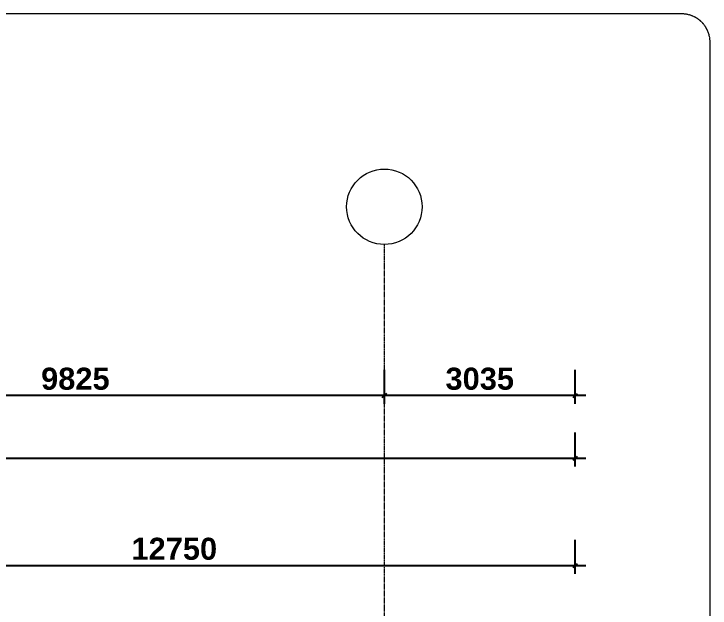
# Model space of a CAD drawing. Header units: inches. Extents: x 22 to 382261, y 22 to 371281.
# Drawn here: x 299049 to 310118, y 150620 to 160071 of the extents above; entities that cross this region are included whole.
import ezdxf

# ---------------------------------------------------------------- set-up
doc = ezdxf.new("R2010")
doc.units = ezdxf.units.IN
doc.header["$MEASUREMENT"] = 0
doc.linetypes.add('_Tracejado médio', pattern=[4, 3, -1])
doc.linetypes.add('Grid Line 1_2_', pattern=[22.225, 12.7, -3.175, 3.175, -3.175])
for name, color, linetype, lineweight in [('A-ANNO-DIMS', 211, 'Continuous', 9), ('A-ANNO-SYMB', 150, 'Continuous', 9), ('S-GRID', 1, 'Continuous', 9), ('S-GRID-IDEN', 1, 'Continuous', 9)]:
    doc.layers.add(name, color=color, linetype=linetype, lineweight=lineweight)
doc.styles.add('Arial_B', font='arialbd.ttf', dxfattribs={"height": 350.793651})
doc.dimstyles.new('2', dxfattribs={"dimscale": 304.8, "dimtxt": 346.888196, "dimasz": 0.221354, "dimexe": 1.338583, "dimexo": 0.0625, "dimgap": 0.278871, "dimtad": 1, "dimdec": 0, "dimzin": 0, "dimdsep": 46, "dimtxsty": 'Arial_B', "dimblk1": 'OBLIQUE', "dimblk2": 'OBLIQUE', "dimsah": 1, "dimcen": 0.09, "dimdle": 0.557743, "dimazin": 0, "dimtfac": 1, "dimtdec": 4, "dimtix": 1, "dimtmove": 0, "dimatfit": 3, "dimfxl": 0.557743, "dimfxlon": 1, "dimtvp": 1, "dimtolj": 1, "dimtzin": 0, "dimarcsym": 2})

# ---------------------------------------------------------------- blocks, each defined once
blk = doc.blocks.new('Grid - Grid Head - Circle-749417-Left Side Elevation')
at = {"layer": 'S-GRID-IDEN'}
blk.add_circle((8484, 15384), 600, dxfattribs=at)
blk = doc.blocks.new('_Oblique')
at = {"color": 0, "linetype": 'ByBlock', "lineweight": -2}
blk.add_line((-0.5, -0.5), (0.5, 0.5), dxfattribs=at)
blk = doc.blocks.new('*D4923')
at = {"layer": 'A-ANNO-DIMS', "color": 0, "lineweight": -2, "transparency": 16777216}
for p, q in [((304939, 153870), (304939, 154409)), ((307974, 153870), (307974, 154409)), ((308144, 154001), (304769, 154001))]:
    blk.add_line(p, q, dxfattribs=at)
at = {"layer": 'Defpoints', "color": 0, "transparency": 16777216}
for p in [(304939, 154001), (304939, 153851), (307974, 153851)]:
    blk.add_point(p, dxfattribs=at)
at = {"layer": 'A-ANNO-DIMS', "color": 0, "lineweight": -2, "transparency": 16777216, "xscale": 67.46874999999999, "yscale": 67.46874999999999, "zscale": 67.46874999999999, "rotation": 180}
blk.add_blockref('_Oblique', (304939, 154001), dxfattribs=at)
at = {"layer": 'A-ANNO-DIMS', "color": 0, "lineweight": -2, "transparency": 16777216, "xscale": 67.46874999999999, "yscale": 67.46874999999999, "zscale": 67.46874999999999}
blk.add_blockref('_Oblique', (307974, 154001), dxfattribs=at)
at = {"layer": 'A-ANNO-DIMS', "color": 0, "transparency": 16777216, "insert": (306456, 154266), "char_height": 350.8, "width": 1119.37, "attachment_point": 5, "style": 'Arial_B'}
blk.add_mtext('\\A1;3035', dxfattribs=at)
blk = doc.blocks.new('*D4924')
at = {"layer": 'A-ANNO-DIMS', "color": 0, "lineweight": -2, "transparency": 16777216}
for p, q in [((295114, 153870), (295114, 154409)), ((304939, 153870), (304939, 154409)), ((305109, 154001), (294944, 154001))]:
    blk.add_line(p, q, dxfattribs=at)
at = {"layer": 'Defpoints', "color": 0, "transparency": 16777216}
for p in [(295114, 154001), (295114, 153851), (304939, 153851)]:
    blk.add_point(p, dxfattribs=at)
at = {"layer": 'A-ANNO-DIMS', "color": 0, "lineweight": -2, "transparency": 16777216, "xscale": 67.46874999999999, "yscale": 67.46874999999999, "zscale": 67.46874999999999, "rotation": 180}
blk.add_blockref('_Oblique', (295114, 154001), dxfattribs=at)
at = {"layer": 'A-ANNO-DIMS', "color": 0, "lineweight": -2, "transparency": 16777216, "xscale": 67.46874999999999, "yscale": 67.46874999999999, "zscale": 67.46874999999999}
blk.add_blockref('_Oblique', (304939, 154001), dxfattribs=at)
at = {"layer": 'A-ANNO-DIMS', "color": 0, "transparency": 16777216, "insert": (300026, 154266), "char_height": 350.8, "width": 1119.37, "attachment_point": 5, "style": 'Arial_B'}
blk.add_mtext('\\A1;9825', dxfattribs=at)
blk = doc.blocks.new('*D4930')
at = {"layer": 'A-ANNO-DIMS', "color": 0, "lineweight": -2, "transparency": 16777216}
for p, q in [((295224, 151166), (295224, 151705)), ((307974, 151166), (307974, 151705)), ((295054, 151297), (308144, 151297))]:
    blk.add_line(p, q, dxfattribs=at)
at = {"layer": 'Defpoints', "color": 0, "transparency": 16777216}
for p in [(307974, 151297), (295224, 151147), (307974, 151147)]:
    blk.add_point(p, dxfattribs=at)
at = {"layer": 'A-ANNO-DIMS', "color": 0, "lineweight": -2, "transparency": 16777216, "xscale": 67.46874999999999, "yscale": 67.46874999999999, "zscale": 67.46874999999999, "rotation": 180}
blk.add_blockref('_Oblique', (295224, 151297), dxfattribs=at)
at = {"layer": 'A-ANNO-DIMS', "color": 0, "lineweight": -2, "transparency": 16777216, "xscale": 67.46874999999999, "yscale": 67.46874999999999, "zscale": 67.46874999999999}
blk.add_blockref('_Oblique', (307974, 151297), dxfattribs=at)
at = {"layer": 'A-ANNO-DIMS', "color": 0, "transparency": 16777216, "insert": (301599, 151561), "char_height": 350.8, "width": 1399.21, "attachment_point": 5, "style": 'Arial_B'}
blk.add_mtext('\\A1;12750', dxfattribs=at)
blk = doc.blocks.new('*D4934')
at = {"layer": 'A-ANNO-DIMS', "color": 0, "lineweight": -2, "transparency": 16777216}
for p, q in [((273502, 152873), (273502, 153412)), ((307974, 152873), (307974, 153412)), ((273332, 153004), (308144, 153004))]:
    blk.add_line(p, q, dxfattribs=at)
at = {"layer": 'Defpoints', "color": 0, "transparency": 16777216}
for p in [(307974, 153004), (273502, 152854), (307974, 152854)]:
    blk.add_point(p, dxfattribs=at)
at = {"layer": 'A-ANNO-DIMS', "color": 0, "lineweight": -2, "transparency": 16777216, "xscale": 67.46874999999999, "yscale": 67.46874999999999, "zscale": 67.46874999999999, "rotation": 180}
blk.add_blockref('_Oblique', (273502, 153004), dxfattribs=at)
at = {"layer": 'A-ANNO-DIMS', "color": 0, "lineweight": -2, "transparency": 16777216, "xscale": 67.46874999999999, "yscale": 67.46874999999999, "zscale": 67.46874999999999}
blk.add_blockref('_Oblique', (307974, 153004), dxfattribs=at)
at = {"layer": 'A-ANNO-DIMS', "color": 0, "transparency": 16777216, "insert": (290738, 153268), "char_height": 350.8, "width": 1399.21, "attachment_point": 5, "style": 'Arial_B'}
blk.add_mtext('\\A1;34472', dxfattribs=at)

msp = doc.modelspace()

# ---------------------------------------------------------------- linework, layer by layer
at = {"layer": 'A-ANNO-SYMB', "linetype": '_Tracejado médio'}
for p, q in [((309668.4, 160070.8), (273180.2, 160070.8)), ((310118.4, 141940.6), (310118.4, 159620.8))]:
    msp.add_line(p, q, dxfattribs=at)
msp.add_arc((309668.4, 159620.8), 450, 0, 90, dxfattribs=at)
at = {"layer": 'S-GRID', "linetype": 'Grid Line 1_2_'}
msp.add_line((304939, 141169.4), (304939, 156403.7), dxfattribs=at)

# ---------------------------------------------------------------- block references
at = {"layer": 'S-GRID-IDEN'}
msp.add_blockref('Grid - Grid Head - Circle-749417-Left Side Elevation', (296455.2, 141619.4), dxfattribs=at)

# ---------------------------------------------------------------- dimensions: what is measured, and where the dimension line sits
at = {"layer": 'A-ANNO-DIMS'}
for base, p1, p2, override, picture, middle in [((295114, 154001.4), (304939, 153851.4), (295114, 153851.4), {"dimpost": '<>', "dimfxl": 9825}, '*D4924', (300026.5, 154265.6)), ((304939, 154001.4), (307974, 153851.4), (304939, 153851.4), {"dimpost": '<>', "dimfxl": 3035}, '*D4923', (306456.5, 154265.5)), ((307974, 153004.4), (273501.9, 152854.4), (307974, 152854.4), {"dimpost": '<>', "dimfxl": 34472.1}, '*D4934', (290737.9, 153268.5)), ((307974, 151296.6), (295224, 151146.6), (307974, 151146.6), {"dimpost": '<>', "dimfxl": 12750}, '*D4930', (301599, 151560.7))]:
    dim = msp.add_linear_dim(base=base, p1=p1, p2=p2, dimstyle='2', override=override, dxfattribs=at)
    dim.commit()
    dim.dimension.update_dxf_attribs({"geometry": picture, "text_midpoint": middle})

doc.saveas('drawing.dxf')
